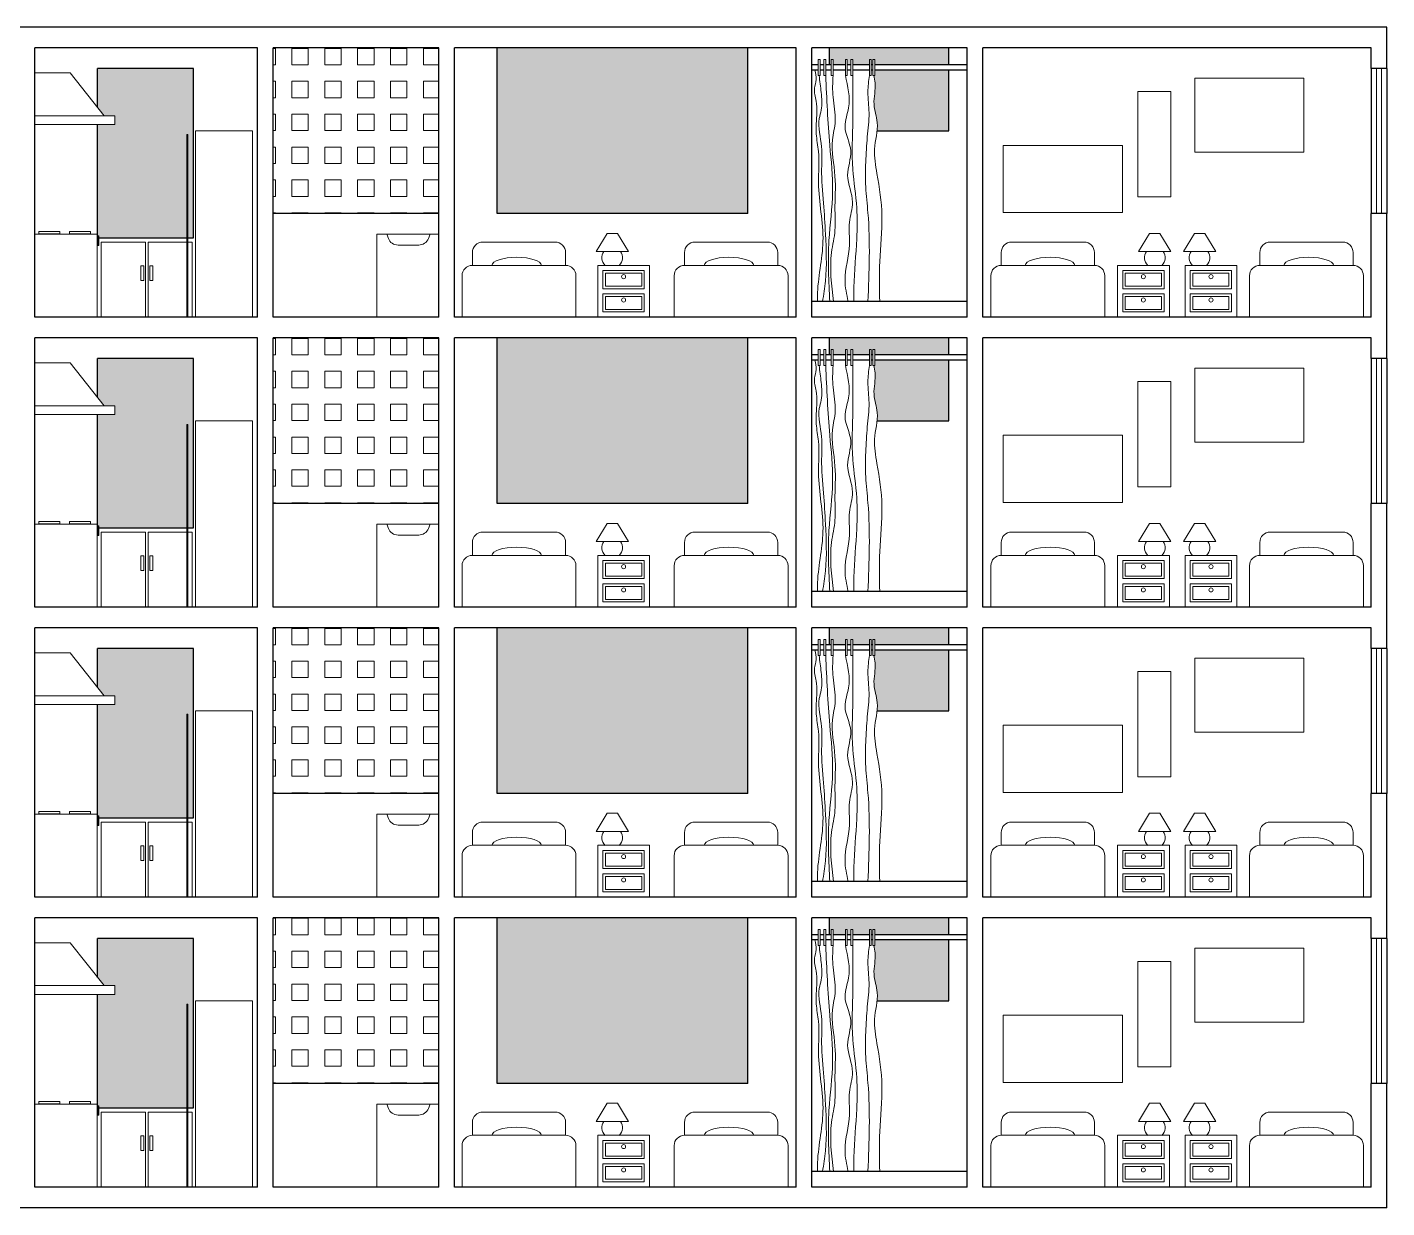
# Model space of a CAD drawing. Header units: millimetres. Extents: x 287 to 445, y 520 to 576.
# Drawn here: x 425.74 to 438.87, y 541.12 to 552.52 of the extents above; entities that cross this region are included whole.
import ezdxf

# ---------------------------------------------------------------- set-up
doc = ezdxf.new("R2010")
doc.units = ezdxf.units.MM
doc.header["$LTSCALE"] = 0.015
for name, color, linetype in [('01 Corte', 10, 'Continuous'), ('02 PrimerPlano', 50, 'Continuous'), ('03 SegundoPlano', 81, 'Continuous')]:
    doc.layers.add(name, color=color, linetype=linetype)
for name, color, linetype, lineweight in [('Muebles', 11, 'Continuous', 20), ('Muros Bajos', 20, 'Continuous', 30), ('Proyecciones', 46, 'Continuous', 0), ('Ventanas', 130, 'Continuous', 20)]:
    doc.layers.add(name, color=color, linetype=linetype, lineweight=lineweight)

# ---------------------------------------------------------------- blocks, each defined once
blk = doc.blocks.new('cama1')
at = {"layer": 'Muebles'}
for p, q in [((345.513, 517.494), (346.413, 517.494)), ((345.413, 516.994), (345.413, 517.394)), ((346.513, 516.994), (346.513, 517.394))]:
    blk.add_line(p, q, dxfattribs=at)
blk.add_lwpolyline([(345.513, 517.494), (346.413, 517.494), (346.413, 517.619, 0.414214), (346.313, 517.719), (345.613, 517.719, 0.414214), (345.513, 517.619)], format="xyb", close=True, dxfattribs=at)
for centre, start, end in [((345.513, 517.394), 90, 180), ((346.413, 517.394), 0, 90)]:
    blk.add_arc(centre, 0.1, start, end, dxfattribs=at)
blk.add_ellipse((345.941, 517.494), major_axis=(-0.239, 0), ratio=0.326087, start_param=3.141593, end_param=6.283185, dxfattribs=at)
blk = doc.blocks.new('cama 2')
at = {"layer": 'Muebles'}
for p, q in [((348.01, 517.494), (348.91, 517.494)), ((347.91, 516.994), (347.91, 517.394)), ((349.01, 516.994), (349.01, 517.394))]:
    blk.add_line(p, q, dxfattribs=at)
blk.add_lwpolyline([(348.01, 517.494), (348.91, 517.494), (348.91, 517.619, 0.414214), (348.81, 517.719), (348.11, 517.719, 0.414214), (348.01, 517.619)], format="xyb", close=True, dxfattribs=at)
for centre, start, end in [((348.01, 517.394), 90, 180), ((348.91, 517.394), 0, 90)]:
    blk.add_arc(centre, 0.1, start, end, dxfattribs=at)
blk.add_ellipse((348.439, 517.494), major_axis=(-0.239, 0), ratio=0.326087, start_param=3.141593, end_param=6.283185, dxfattribs=at)
blk = doc.blocks.new('mesanoche 01')
at = {"layer": 'Muebles'}
for p, q in [((346.636, 517.494), (347.135, 517.494)), ((346.636, 517.494), (346.636, 516.994)), ((347.135, 517.494), (347.135, 516.994)), ((347.085, 517.269), (346.686, 517.269)), ((347.085, 517.219), (346.686, 517.219))]:
    blk.add_line(p, q, dxfattribs=at)
for points in [[(346.994, 517.803), (346.943, 517.803), (346.838, 517.628), (346.994, 517.628)], [(346.994, 517.803), (347.045, 517.803), (347.15, 517.628), (346.994, 517.628)]]:
    blk.add_lwpolyline(points, dxfattribs=at)
for points in [[(346.686, 517.444), (347.085, 517.444), (347.085, 517.269), (346.686, 517.269)], [(346.711, 517.419), (347.06, 517.419), (347.06, 517.294), (346.711, 517.294)], [(346.686, 517.219), (347.085, 517.219), (347.085, 517.044), (346.686, 517.044)], [(346.711, 517.194), (347.06, 517.194), (347.06, 517.069), (346.711, 517.069)]]:
    blk.add_lwpolyline(points, close=True, dxfattribs=at)
for centre in [(346.885, 517.385), (346.885, 517.16)]:
    blk.add_circle(centre, 0.0197, dxfattribs=at)
for start, end in [(143.0414, 228.0841), (311.9159, 36.9586)]:
    blk.add_arc((346.995, 517.568), 0.1, start, end, dxfattribs=at)
blk = doc.blocks.new('mesanoche02')
at = {"layer": 'Muebles'}
for p, q in [((347.287, 517.494), (347.787, 517.494)), ((347.287, 517.494), (347.287, 516.994)), ((347.787, 517.494), (347.787, 516.994)), ((347.337, 517.269), (347.737, 517.269)), ((347.337, 517.219), (347.737, 517.219))]:
    blk.add_line(p, q, dxfattribs=at)
for points in [[(347.429, 517.803), (347.378, 517.803), (347.273, 517.628), (347.429, 517.628)], [(347.429, 517.803), (347.479, 517.803), (347.585, 517.628), (347.429, 517.628)]]:
    blk.add_lwpolyline(points, dxfattribs=at)
for points in [[(347.737, 517.444), (347.337, 517.444), (347.337, 517.269), (347.737, 517.269)], [(347.712, 517.419), (347.362, 517.419), (347.362, 517.294), (347.712, 517.294)], [(347.737, 517.219), (347.337, 517.219), (347.337, 517.044), (347.737, 517.044)], [(347.712, 517.194), (347.362, 517.194), (347.362, 517.069), (347.712, 517.069)]]:
    blk.add_lwpolyline(points, close=True, dxfattribs=at)
for centre in [(347.537, 517.385), (347.537, 517.16)]:
    blk.add_circle(centre, 0.0197, dxfattribs=at)
for start, end in [(143.0414, 228.0841), (311.9159, 36.9586)]:
    blk.add_arc((347.427, 517.568), 0.1, start, end, dxfattribs=at)

msp = doc.modelspace()

# ---------------------------------------------------------------- hatches: boundary and pattern name
at = {"layer": 'Muebles'}
h = msp.add_hatch(color=18, dxfattribs=at)
h.set_gradient(rotation=180, one_color=1, tint=1, name='INVCURVED')
h.paths.add_polyline_path([(430.277, 552.322), (432.697, 552.322), (432.697, 550.722), (430.277, 550.722)])
h = msp.add_hatch(color=18, dxfattribs=at)
h.set_gradient(rotation=180, one_color=1, tint=1, name='INVCURVED')
edge = h.paths.add_edge_path()
edge.add_spline(control_points=[(433.947, 551.522), (433.949, 551.548), (433.953, 551.634), (433.895, 551.785), (433.94, 551.94), (433.921, 552.032), (433.915, 552.056)], knot_values=[0, 0, 0, 0, 0.079491, 0.259468, 0.465162, 0.539063, 0.539063, 0.539063, 0.539063], degree=3, periodic=0)
edge.add_line((433.915, 552.056), (433.925, 552.056))
edge.add_line((433.925, 552.056), (433.925, 552.108))
edge.add_line((433.925, 552.108), (434.639, 552.108))
edge.add_line((434.639, 552.108), (434.639, 551.522))
edge.add_line((434.639, 551.522), (433.947, 551.522))
h.paths.add_polyline_path([(433.925, 552.21), (433.906, 552.21), (433.906, 552.158), (433.89, 552.158), (433.89, 552.21), (433.872, 552.21), (433.872, 552.158), (433.712, 552.158), (433.712, 552.21), (433.693, 552.21), (433.693, 552.158), (433.659, 552.158), (433.659, 552.21), (433.64, 552.21), (433.64, 552.158), (433.521, 552.158), (433.521, 552.21), (433.503, 552.21), (433.503, 552.158), (433.483, 552.158), (433.483, 552.322), (434.639, 552.322), (434.639, 552.158), (433.925, 552.158)])
h = msp.add_hatch(color=18, dxfattribs=at)
h.set_gradient(rotation=180, one_color=1, tint=1, name='INVCURVED')
h.paths.add_polyline_path([(426.586, 551.667), (426.484, 551.667), (426.42, 551.747), (426.42, 552.122), (427.348, 552.122), (427.348, 550.487), (427.293, 550.487), (427.293, 551.487), (427.283, 551.487), (427.283, 550.487), (426.434, 550.487), (426.434, 550.508), (426.42, 550.508), (426.42, 551.581), (426.586, 551.581)])
h = msp.add_hatch(color=18, dxfattribs=at)
h.set_gradient(rotation=180, one_color=1, tint=1, name='INVCURVED')
h.paths.add_polyline_path([(430.277, 549.522), (432.697, 549.522), (432.697, 547.922), (430.277, 547.922)])
h = msp.add_hatch(color=18, dxfattribs=at)
h.set_gradient(rotation=180, one_color=1, tint=1, name='INVCURVED')
edge = h.paths.add_edge_path()
edge.add_spline(control_points=[(433.947, 548.722), (433.949, 548.748), (433.953, 548.834), (433.895, 548.985), (433.94, 549.14), (433.921, 549.232), (433.915, 549.256)], knot_values=[0, 0, 0, 0, 0.079491, 0.259468, 0.465162, 0.539063, 0.539063, 0.539063, 0.539063], degree=3, periodic=0)
edge.add_line((433.915, 549.256), (433.925, 549.256))
edge.add_line((433.925, 549.256), (433.925, 549.308))
edge.add_line((433.925, 549.308), (434.639, 549.308))
edge.add_line((434.639, 549.308), (434.639, 548.722))
edge.add_line((434.639, 548.722), (433.947, 548.722))
h.paths.add_polyline_path([(433.925, 549.41), (433.906, 549.41), (433.906, 549.358), (433.89, 549.358), (433.89, 549.41), (433.872, 549.41), (433.872, 549.358), (433.712, 549.358), (433.712, 549.41), (433.693, 549.41), (433.693, 549.358), (433.659, 549.358), (433.659, 549.41), (433.64, 549.41), (433.64, 549.358), (433.521, 549.358), (433.521, 549.41), (433.503, 549.41), (433.503, 549.358), (433.483, 549.358), (433.483, 549.522), (434.639, 549.522), (434.639, 549.358), (433.925, 549.358)])
h = msp.add_hatch(color=18, dxfattribs=at)
h.set_gradient(rotation=180, one_color=1, tint=1, name='INVCURVED')
h.paths.add_polyline_path([(426.586, 548.867), (426.484, 548.867), (426.42, 548.947), (426.42, 549.322), (427.348, 549.322), (427.348, 547.687), (427.293, 547.687), (427.293, 548.687), (427.283, 548.687), (427.283, 547.687), (426.434, 547.687), (426.434, 547.708), (426.42, 547.708), (426.42, 548.781), (426.586, 548.781)])
h = msp.add_hatch(color=18, dxfattribs=at)
h.set_gradient(rotation=180, one_color=1, tint=1, name='INVCURVED')
h.paths.add_polyline_path([(430.277, 546.722), (432.697, 546.722), (432.697, 545.122), (430.277, 545.122)])
h = msp.add_hatch(color=18, dxfattribs=at)
h.set_gradient(rotation=180, one_color=1, tint=1, name='INVCURVED')
edge = h.paths.add_edge_path()
edge.add_spline(control_points=[(433.947, 545.922), (433.949, 545.948), (433.953, 546.034), (433.895, 546.185), (433.94, 546.34), (433.921, 546.432), (433.915, 546.456)], knot_values=[0, 0, 0, 0, 0.079491, 0.259468, 0.465162, 0.539063, 0.539063, 0.539063, 0.539063], degree=3, periodic=0)
edge.add_line((433.915, 546.456), (433.925, 546.456))
edge.add_line((433.925, 546.456), (433.925, 546.508))
edge.add_line((433.925, 546.508), (434.639, 546.508))
edge.add_line((434.639, 546.508), (434.639, 545.922))
edge.add_line((434.639, 545.922), (433.947, 545.922))
h.paths.add_polyline_path([(433.925, 546.61), (433.906, 546.61), (433.906, 546.558), (433.89, 546.558), (433.89, 546.61), (433.872, 546.61), (433.872, 546.558), (433.712, 546.558), (433.712, 546.61), (433.693, 546.61), (433.693, 546.558), (433.659, 546.558), (433.659, 546.61), (433.64, 546.61), (433.64, 546.558), (433.521, 546.558), (433.521, 546.61), (433.503, 546.61), (433.503, 546.558), (433.483, 546.558), (433.483, 546.722), (434.639, 546.722), (434.639, 546.558), (433.925, 546.558)])
h = msp.add_hatch(color=18, dxfattribs=at)
h.set_gradient(rotation=180, one_color=1, tint=1, name='INVCURVED')
h.paths.add_polyline_path([(426.586, 546.067), (426.484, 546.067), (426.42, 546.147), (426.42, 546.522), (427.348, 546.522), (427.348, 544.887), (427.293, 544.887), (427.293, 545.887), (427.283, 545.887), (427.283, 544.887), (426.434, 544.887), (426.434, 544.908), (426.42, 544.908), (426.42, 545.981), (426.586, 545.981)])
h = msp.add_hatch(color=18, dxfattribs=at)
h.set_gradient(rotation=180, one_color=1, tint=1, name='INVCURVED')
h.paths.add_polyline_path([(430.277, 543.922), (432.697, 543.922), (432.697, 542.322), (430.277, 542.322)])
h = msp.add_hatch(color=18, dxfattribs=at)
h.set_gradient(rotation=180, one_color=1, tint=1, name='INVCURVED')
edge = h.paths.add_edge_path()
edge.add_spline(control_points=[(433.947, 543.122), (433.949, 543.148), (433.953, 543.234), (433.895, 543.385), (433.94, 543.54), (433.921, 543.632), (433.915, 543.656)], knot_values=[0, 0, 0, 0, 0.079491, 0.259468, 0.465162, 0.539063, 0.539063, 0.539063, 0.539063], degree=3, periodic=0)
edge.add_line((433.915, 543.656), (433.925, 543.656))
edge.add_line((433.925, 543.656), (433.925, 543.708))
edge.add_line((433.925, 543.708), (434.639, 543.708))
edge.add_line((434.639, 543.708), (434.639, 543.122))
edge.add_line((434.639, 543.122), (433.947, 543.122))
h.paths.add_polyline_path([(433.925, 543.81), (433.906, 543.81), (433.906, 543.758), (433.89, 543.758), (433.89, 543.81), (433.872, 543.81), (433.872, 543.758), (433.712, 543.758), (433.712, 543.81), (433.693, 543.81), (433.693, 543.758), (433.659, 543.758), (433.659, 543.81), (433.64, 543.81), (433.64, 543.758), (433.521, 543.758), (433.521, 543.81), (433.503, 543.81), (433.503, 543.758), (433.483, 543.758), (433.483, 543.922), (434.639, 543.922), (434.639, 543.758), (433.925, 543.758)])
h = msp.add_hatch(color=18, dxfattribs=at)
h.set_gradient(rotation=180, one_color=1, tint=1, name='INVCURVED')
h.paths.add_polyline_path([(426.586, 543.267), (426.484, 543.267), (426.42, 543.347), (426.42, 543.722), (427.348, 543.722), (427.348, 542.087), (427.293, 542.087), (427.293, 543.087), (427.283, 543.087), (427.283, 542.087), (426.434, 542.087), (426.434, 542.108), (426.42, 542.108), (426.42, 543.181), (426.586, 543.181)])
at = {"layer": 'Proyecciones'}
h = msp.add_hatch(dxfattribs=at)
h.set_pattern_fill('SQUARE', color=256, scale=0.05, style=0)
h.set_pattern_definition([(180, (784.05455, 32.72835), (0, 0.15875), [0.15875, -0.15875]), (90, (784.05455, 32.72835), (0.15875, 1e-17), [0.15875, -0.15875])])
h.paths.add_polyline_path([(428.116, 552.322), (429.716, 552.322), (429.716, 550.722), (428.116, 550.722)])
h = msp.add_hatch(dxfattribs=at)
h.set_pattern_fill('SQUARE', color=256, scale=0.05, style=0)
h.set_pattern_definition([(180, (784.05455, 29.92835), (0, 0.15875), [0.15875, -0.15875]), (90, (784.05455, 29.92835), (0.15875, 1e-17), [0.15875, -0.15875])])
h.paths.add_polyline_path([(428.116, 549.522), (429.716, 549.522), (429.716, 547.922), (428.116, 547.922)])
h = msp.add_hatch(dxfattribs=at)
h.set_pattern_fill('SQUARE', color=256, scale=0.05, style=0)
h.set_pattern_definition([(180, (784.05455, 27.12835), (0, 0.15875), [0.15875, -0.15875]), (90, (784.05455, 27.12835), (0.15875, 1e-17), [0.15875, -0.15875])])
h.paths.add_polyline_path([(428.116, 546.722), (429.716, 546.722), (429.716, 545.122), (428.116, 545.122)])
h = msp.add_hatch(dxfattribs=at)
h.set_pattern_fill('SQUARE', color=256, scale=0.05, style=0)
h.set_pattern_definition([(180, (784.05455, 24.32835), (0, 0.15875), [0.15875, -0.15875]), (90, (784.05455, 24.32835), (0.15875, 1e-17), [0.15875, -0.15875])])
h.paths.add_polyline_path([(428.116, 543.922), (429.716, 543.922), (429.716, 542.322), (428.116, 542.322)])

# ---------------------------------------------------------------- linework, layer by layer
at = {"layer": '01 Corte'}
for p, q in [((438.868, 552.522), (421.141, 552.522)), ((438.868, 552.122), (438.868, 552.522)), ((425.816, 549.722), (425.816, 552.322)), ((427.966, 552.322), (425.816, 552.322)), ((427.966, 549.722), (427.966, 552.322)), ((428.116, 549.722), (428.116, 552.322)), ((429.716, 552.322), (428.116, 552.322)), ((429.716, 549.722), (429.716, 552.322)), ((429.866, 549.722), (429.866, 552.322)), ((433.166, 552.322), (429.866, 552.322)), ((433.166, 549.722), (433.166, 552.322)), ((433.316, 549.722), (433.316, 552.322)), ((434.816, 552.322), (433.316, 552.322)), ((434.816, 549.722), (434.816, 552.322)), ((434.966, 549.722), (434.966, 552.322)), ((438.718, 552.322), (434.966, 552.322)), ((438.718, 552.122), (438.718, 552.322)), ((438.868, 552.122), (438.718, 552.122)), ((438.718, 549.722), (438.718, 550.722)), ((438.868, 550.722), (438.718, 550.722)), ((438.868, 549.322), (438.868, 550.722)), ((427.966, 549.722), (425.816, 549.722)), ((429.716, 549.722), (428.116, 549.722)), ((433.166, 549.722), (429.866, 549.722)), ((434.816, 549.722), (433.316, 549.722)), ((438.718, 549.722), (434.966, 549.722)), ((425.816, 546.922), (425.816, 549.522)), ((427.966, 549.522), (425.816, 549.522)), ((427.966, 546.922), (427.966, 549.522)), ((428.116, 546.922), (428.116, 549.522)), ((429.716, 549.522), (428.116, 549.522)), ((429.716, 546.922), (429.716, 549.522)), ((429.866, 546.922), (429.866, 549.522)), ((433.166, 549.522), (429.866, 549.522)), ((433.166, 546.922), (433.166, 549.522)), ((433.316, 546.922), (433.316, 549.522)), ((434.816, 549.522), (433.316, 549.522)), ((434.816, 546.922), (434.816, 549.522)), ((434.966, 546.922), (434.966, 549.522)), ((438.718, 549.522), (434.966, 549.522)), ((438.718, 549.522), (434.966, 549.522)), ((438.718, 549.322), (438.718, 549.522)), ((438.868, 549.322), (438.718, 549.322)), ((438.868, 547.922), (438.718, 547.922)), ((438.718, 546.922), (438.718, 547.922)), ((438.868, 546.522), (438.868, 547.922)), ((427.966, 546.922), (425.816, 546.922)), ((429.716, 546.922), (428.116, 546.922)), ((433.166, 546.922), (429.866, 546.922)), ((434.816, 546.922), (433.316, 546.922)), ((438.718, 546.922), (434.966, 546.922)), ((425.816, 544.122), (425.816, 546.722)), ((427.966, 546.722), (425.816, 546.722)), ((427.966, 544.122), (427.966, 546.722)), ((428.116, 544.122), (428.116, 546.722)), ((429.716, 546.722), (428.116, 546.722)), ((429.716, 544.122), (429.716, 546.722)), ((429.866, 544.122), (429.866, 546.722)), ((433.166, 546.722), (429.866, 546.722)), ((433.166, 544.122), (433.166, 546.722)), ((433.316, 544.122), (433.316, 546.722)), ((434.816, 546.722), (433.316, 546.722)), ((434.816, 544.122), (434.816, 546.722)), ((434.966, 544.122), (434.966, 546.722)), ((438.718, 546.722), (434.966, 546.722)), ((438.718, 546.722), (434.966, 546.722)), ((438.718, 546.522), (438.718, 546.722)), ((438.868, 546.522), (438.718, 546.522)), ((438.868, 545.122), (438.718, 545.122)), ((438.718, 544.122), (438.718, 545.122)), ((438.868, 543.722), (438.868, 545.122)), ((427.966, 544.122), (425.816, 544.122)), ((429.716, 544.122), (428.116, 544.122)), ((433.166, 544.122), (429.866, 544.122)), ((434.816, 544.122), (433.316, 544.122)), ((438.718, 544.122), (434.966, 544.122)), ((427.966, 543.922), (425.816, 543.922)), ((425.816, 541.322), (425.816, 543.922)), ((427.966, 541.322), (427.966, 543.922)), ((429.716, 543.922), (428.116, 543.922)), ((428.116, 541.322), (428.116, 543.922)), ((429.716, 541.322), (429.716, 543.922)), ((433.166, 543.922), (429.866, 543.922)), ((429.866, 541.322), (429.866, 543.922)), ((433.166, 541.322), (433.166, 543.922)), ((434.816, 543.922), (433.316, 543.922)), ((433.316, 541.322), (433.316, 543.922)), ((434.816, 541.322), (434.816, 543.922)), ((438.718, 543.922), (434.966, 543.922)), ((438.718, 543.922), (434.966, 543.922)), ((434.966, 541.322), (434.966, 543.922)), ((438.718, 543.722), (438.718, 543.922)), ((438.868, 543.722), (438.718, 543.722)), ((438.868, 542.322), (438.718, 542.322)), ((438.718, 541.322), (438.718, 542.322)), ((438.868, 541.122), (438.868, 542.322)), ((427.966, 541.322), (425.816, 541.322)), ((429.716, 541.322), (428.116, 541.322)), ((433.166, 541.322), (429.866, 541.322)), ((434.816, 541.322), (433.316, 541.322)), ((438.718, 541.322), (434.966, 541.322)), ((438.868, 541.122), (421.141, 541.122))]:
    msp.add_line(p, q, dxfattribs=at)
at = {"layer": '02 PrimerPlano'}
for p, q in [((433.377, 552.158), (433.316, 552.158)), ((433.432, 552.158), (433.396, 552.158)), ((433.503, 552.158), (433.45, 552.158)), ((433.64, 552.158), (433.521, 552.158)), ((433.693, 552.158), (433.659, 552.158)), ((433.872, 552.158), (433.712, 552.158)), ((433.906, 552.158), (433.89, 552.158)), ((434.816, 552.158), (433.925, 552.158)), ((433.377, 552.108), (433.316, 552.108)), ((433.432, 552.108), (433.396, 552.108)), ((433.503, 552.108), (433.45, 552.108)), ((433.64, 552.108), (433.521, 552.108)), ((433.693, 552.108), (433.659, 552.108)), ((433.872, 552.108), (433.712, 552.108)), ((433.906, 552.108), (433.89, 552.108)), ((434.816, 552.108), (433.925, 552.108)), ((434.816, 549.872), (433.316, 549.872)), ((433.377, 549.358), (433.316, 549.358)), ((433.432, 549.358), (433.396, 549.358)), ((433.503, 549.358), (433.45, 549.358)), ((433.64, 549.358), (433.521, 549.358)), ((433.693, 549.358), (433.659, 549.358)), ((433.872, 549.358), (433.712, 549.358)), ((433.906, 549.358), (433.89, 549.358)), ((434.816, 549.358), (433.925, 549.358)), ((433.377, 549.308), (433.316, 549.308)), ((433.432, 549.308), (433.396, 549.308)), ((433.503, 549.308), (433.45, 549.308)), ((433.64, 549.308), (433.521, 549.308)), ((433.693, 549.308), (433.659, 549.308)), ((433.872, 549.308), (433.712, 549.308)), ((433.906, 549.308), (433.89, 549.308)), ((434.816, 549.308), (433.925, 549.308)), ((434.816, 547.072), (433.316, 547.072)), ((433.377, 546.558), (433.316, 546.558)), ((433.377, 546.508), (433.316, 546.508)), ((433.432, 546.558), (433.396, 546.558)), ((433.432, 546.508), (433.396, 546.508)), ((433.503, 546.558), (433.45, 546.558)), ((433.503, 546.508), (433.45, 546.508)), ((433.64, 546.558), (433.521, 546.558)), ((433.64, 546.508), (433.521, 546.508)), ((433.693, 546.558), (433.659, 546.558)), ((433.693, 546.508), (433.659, 546.508)), ((433.872, 546.558), (433.712, 546.558)), ((433.872, 546.508), (433.712, 546.508)), ((433.906, 546.558), (433.89, 546.558)), ((433.906, 546.508), (433.89, 546.508)), ((434.816, 546.558), (433.925, 546.558)), ((434.816, 546.508), (433.925, 546.508)), ((434.816, 544.272), (433.316, 544.272)), ((433.377, 543.758), (433.316, 543.758)), ((433.432, 543.758), (433.396, 543.758)), ((433.503, 543.758), (433.45, 543.758)), ((433.64, 543.758), (433.521, 543.758)), ((433.693, 543.758), (433.659, 543.758)), ((433.872, 543.758), (433.712, 543.758)), ((433.906, 543.758), (433.89, 543.758)), ((434.816, 543.758), (433.925, 543.758)), ((433.377, 543.708), (433.316, 543.708)), ((433.432, 543.708), (433.396, 543.708)), ((433.503, 543.708), (433.45, 543.708)), ((433.64, 543.708), (433.521, 543.708)), ((433.693, 543.708), (433.659, 543.708)), ((433.872, 543.708), (433.712, 543.708)), ((433.906, 543.708), (433.89, 543.708)), ((434.816, 543.708), (433.925, 543.708)), ((434.816, 541.472), (433.316, 541.472))]:
    msp.add_line(p, q, dxfattribs=at)
at = {"layer": '03 SegundoPlano'}
for p, q in [((430.277, 550.722), (430.277, 552.322)), ((432.697, 550.722), (432.697, 552.322)), ((427.348, 552.122), (426.42, 552.122)), ((426.42, 551.747), (426.42, 552.122)), ((427.348, 550.487), (427.348, 552.122)), ((426.42, 550.487), (426.42, 551.581)), ((429.716, 550.722), (428.116, 550.722)), ((432.697, 550.722), (430.277, 550.722)), ((426.423, 550.487), (426.42, 550.487)), ((426.434, 550.487), (427.283, 550.487)), ((427.293, 550.487), (427.348, 550.487)), ((430.277, 547.922), (430.277, 549.522)), ((432.697, 547.922), (432.697, 549.522)), ((426.42, 548.947), (426.42, 549.322)), ((427.348, 549.322), (426.42, 549.322)), ((427.348, 547.687), (427.348, 549.322)), ((426.42, 547.687), (426.42, 548.781)), ((429.716, 547.922), (428.116, 547.922)), ((432.697, 547.922), (430.277, 547.922)), ((426.423, 547.687), (426.42, 547.687)), ((426.434, 547.687), (427.283, 547.687)), ((427.293, 547.687), (427.348, 547.687)), ((430.277, 545.122), (430.277, 546.722)), ((432.697, 545.122), (432.697, 546.722)), ((426.42, 546.147), (426.42, 546.522)), ((427.348, 546.522), (426.42, 546.522)), ((427.348, 544.887), (427.348, 546.522)), ((426.42, 544.887), (426.42, 545.981)), ((429.716, 545.122), (428.116, 545.122)), ((432.697, 545.122), (430.277, 545.122)), ((426.423, 544.887), (426.42, 544.887)), ((426.434, 544.887), (427.283, 544.887)), ((427.293, 544.887), (427.348, 544.887)), ((430.277, 542.322), (430.277, 543.922)), ((432.697, 542.322), (432.697, 543.922)), ((426.42, 543.347), (426.42, 543.722)), ((427.348, 543.722), (426.42, 543.722)), ((427.348, 542.087), (427.348, 543.722)), ((426.42, 542.087), (426.42, 543.181)), ((429.716, 542.322), (428.116, 542.322)), ((432.697, 542.322), (430.277, 542.322)), ((426.423, 542.087), (426.42, 542.087)), ((426.434, 542.087), (427.283, 542.087)), ((427.293, 542.087), (427.348, 542.087))]:
    msp.add_line(p, q, dxfattribs=at)
for points in [[(434.639, 552.158), (434.639, 552.322), (433.483, 552.322), (433.483, 552.158)], [(433.947, 551.522), (434.639, 551.522), (434.639, 552.108)], [(434.639, 549.358), (434.639, 549.522), (433.483, 549.522), (433.483, 549.358)], [(433.947, 548.722), (434.639, 548.722), (434.639, 549.308)], [(434.639, 546.558), (434.639, 546.722), (433.483, 546.722), (433.483, 546.558)], [(433.947, 545.922), (434.639, 545.922), (434.639, 546.508)], [(434.639, 543.758), (434.639, 543.922), (433.483, 543.922), (433.483, 543.758)], [(433.947, 543.122), (434.639, 543.122), (434.639, 543.708)]]:
    msp.add_lwpolyline(points, dxfattribs=at)
at = {"layer": 'Muebles'}
for p, q in [((426.155, 552.082), (425.816, 552.082)), ((426.484, 551.667), (426.155, 552.082)), ((427.366, 551.522), (427.366, 549.722)), ((427.916, 551.522), (427.366, 551.522)), ((427.916, 551.522), (427.916, 549.722)), ((426.416, 550.522), (425.816, 550.522)), ((426.416, 550.522), (426.416, 549.722)), ((429.116, 550.522), (429.116, 549.722)), ((429.716, 550.522), (429.116, 550.522)), ((426.155, 549.282), (425.816, 549.282)), ((426.484, 548.867), (426.155, 549.282)), ((427.916, 548.722), (427.366, 548.722)), ((427.366, 548.722), (427.366, 546.922)), ((427.916, 548.722), (427.916, 546.922)), ((426.416, 547.722), (425.816, 547.722)), ((426.416, 547.722), (426.416, 546.922)), ((429.716, 547.722), (429.116, 547.722)), ((429.116, 547.722), (429.116, 546.922)), ((426.155, 546.482), (425.816, 546.482)), ((426.484, 546.067), (426.155, 546.482)), ((427.916, 545.922), (427.366, 545.922)), ((427.366, 545.922), (427.366, 544.122)), ((427.916, 545.922), (427.916, 544.122)), ((426.416, 544.922), (425.816, 544.922)), ((426.416, 544.922), (426.416, 544.122)), ((429.716, 544.922), (429.116, 544.922)), ((429.116, 544.922), (429.116, 544.122)), ((426.155, 543.682), (425.816, 543.682)), ((426.484, 543.267), (426.155, 543.682)), ((427.916, 543.122), (427.366, 543.122)), ((427.366, 543.122), (427.366, 541.322)), ((427.916, 543.122), (427.916, 541.322)), ((426.416, 542.122), (425.816, 542.122)), ((426.416, 542.122), (426.416, 541.322)), ((429.716, 542.122), (429.116, 542.122)), ((429.116, 542.122), (429.116, 541.322))]:
    msp.add_line(p, q, dxfattribs=at)
for points in [[(433.396, 552.21), (433.377, 552.21), (433.377, 552.056), (433.396, 552.056)], [(433.45, 552.21), (433.432, 552.21), (433.432, 552.056), (433.45, 552.056)], [(433.521, 552.21), (433.503, 552.21), (433.503, 552.056), (433.521, 552.056)], [(433.659, 552.21), (433.64, 552.21), (433.64, 552.056), (433.659, 552.056)], [(433.712, 552.21), (433.693, 552.21), (433.693, 552.056), (433.712, 552.056)], [(433.89, 552.21), (433.872, 552.21), (433.872, 552.056), (433.89, 552.056)], [(433.925, 552.21), (433.906, 552.21), (433.906, 552.056), (433.925, 552.056)], [(438.066, 552.03), (437.015, 552.03), (437.015, 551.314), (438.066, 551.314)], [(436.782, 551.9), (436.465, 551.9), (436.465, 550.884), (436.782, 550.884)], [(426.586, 551.667), (425.816, 551.667), (425.816, 551.581), (426.586, 551.581)], [(427.293, 551.487), (427.283, 551.487), (427.283, 549.727), (427.293, 549.727)], [(436.315, 551.381), (435.165, 551.381), (435.165, 550.732), (436.315, 550.732)], [(425.852, 550.527), (426.056, 550.527), (426.056, 550.549), (425.852, 550.549)], [(426.352, 550.527), (426.148, 550.527), (426.148, 550.549), (426.352, 550.549)], [(426.423, 550.508), (426.434, 550.508), (426.434, 550.415), (426.423, 550.415)], [(426.456, 550.447), (426.882, 550.447), (426.882, 549.722), (426.456, 549.722)], [(426.837, 550.216), (426.866, 550.216), (426.866, 550.075), (426.837, 550.075)], [(426.954, 550.216), (426.925, 550.216), (426.925, 550.075), (426.954, 550.075)], [(433.396, 549.41), (433.377, 549.41), (433.377, 549.256), (433.396, 549.256)], [(433.45, 549.41), (433.432, 549.41), (433.432, 549.256), (433.45, 549.256)], [(433.521, 549.41), (433.503, 549.41), (433.503, 549.256), (433.521, 549.256)], [(433.659, 549.41), (433.64, 549.41), (433.64, 549.256), (433.659, 549.256)], [(433.712, 549.41), (433.693, 549.41), (433.693, 549.256), (433.712, 549.256)], [(433.89, 549.41), (433.872, 549.41), (433.872, 549.256), (433.89, 549.256)], [(433.925, 549.41), (433.906, 549.41), (433.906, 549.256), (433.925, 549.256)], [(438.066, 549.23), (437.015, 549.23), (437.015, 548.514), (438.066, 548.514)], [(436.782, 549.1), (436.465, 549.1), (436.465, 548.084), (436.782, 548.084)], [(426.586, 548.867), (425.816, 548.867), (425.816, 548.781), (426.586, 548.781)], [(427.293, 548.687), (427.283, 548.687), (427.283, 546.927), (427.293, 546.927)], [(436.315, 548.581), (435.165, 548.581), (435.165, 547.932), (436.315, 547.932)], [(425.852, 547.727), (426.056, 547.727), (426.056, 547.749), (425.852, 547.749)], [(426.352, 547.727), (426.148, 547.727), (426.148, 547.749), (426.352, 547.749)], [(426.423, 547.708), (426.434, 547.708), (426.434, 547.615), (426.423, 547.615)], [(426.456, 547.647), (426.882, 547.647), (426.882, 546.922), (426.456, 546.922)], [(426.837, 547.416), (426.866, 547.416), (426.866, 547.275), (426.837, 547.275)], [(426.954, 547.416), (426.925, 547.416), (426.925, 547.275), (426.954, 547.275)], [(433.396, 546.61), (433.377, 546.61), (433.377, 546.456), (433.396, 546.456)], [(433.45, 546.61), (433.432, 546.61), (433.432, 546.456), (433.45, 546.456)], [(433.521, 546.61), (433.503, 546.61), (433.503, 546.456), (433.521, 546.456)], [(433.659, 546.61), (433.64, 546.61), (433.64, 546.456), (433.659, 546.456)], [(433.712, 546.61), (433.693, 546.61), (433.693, 546.456), (433.712, 546.456)], [(433.89, 546.61), (433.872, 546.61), (433.872, 546.456), (433.89, 546.456)], [(433.925, 546.61), (433.906, 546.61), (433.906, 546.456), (433.925, 546.456)], [(438.066, 546.43), (437.015, 546.43), (437.015, 545.714), (438.066, 545.714)], [(436.782, 546.3), (436.465, 546.3), (436.465, 545.284), (436.782, 545.284)], [(426.586, 546.067), (425.816, 546.067), (425.816, 545.981), (426.586, 545.981)], [(427.293, 545.887), (427.283, 545.887), (427.283, 544.127), (427.293, 544.127)], [(436.315, 545.781), (435.165, 545.781), (435.165, 545.132), (436.315, 545.132)], [(425.852, 544.927), (426.056, 544.927), (426.056, 544.949), (425.852, 544.949)], [(426.352, 544.927), (426.148, 544.927), (426.148, 544.949), (426.352, 544.949)], [(426.423, 544.908), (426.434, 544.908), (426.434, 544.815), (426.423, 544.815)], [(426.456, 544.847), (426.882, 544.847), (426.882, 544.122), (426.456, 544.122)], [(426.837, 544.616), (426.866, 544.616), (426.866, 544.475), (426.837, 544.475)], [(426.954, 544.616), (426.925, 544.616), (426.925, 544.475), (426.954, 544.475)], [(433.396, 543.81), (433.377, 543.81), (433.377, 543.656), (433.396, 543.656)], [(433.45, 543.81), (433.432, 543.81), (433.432, 543.656), (433.45, 543.656)], [(433.521, 543.81), (433.503, 543.81), (433.503, 543.656), (433.521, 543.656)], [(433.659, 543.81), (433.64, 543.81), (433.64, 543.656), (433.659, 543.656)], [(433.712, 543.81), (433.693, 543.81), (433.693, 543.656), (433.712, 543.656)], [(433.89, 543.81), (433.872, 543.81), (433.872, 543.656), (433.89, 543.656)], [(433.925, 543.81), (433.906, 543.81), (433.906, 543.656), (433.925, 543.656)], [(438.066, 543.63), (437.015, 543.63), (437.015, 542.914), (438.066, 542.914)], [(436.782, 543.5), (436.465, 543.5), (436.465, 542.484), (436.782, 542.484)], [(426.586, 543.267), (425.816, 543.267), (425.816, 543.181), (426.586, 543.181)], [(427.293, 543.087), (427.283, 543.087), (427.283, 541.327), (427.293, 541.327)], [(436.315, 542.981), (435.165, 542.981), (435.165, 542.332), (436.315, 542.332)], [(425.852, 542.127), (426.056, 542.127), (426.056, 542.149), (425.852, 542.149)], [(426.352, 542.127), (426.148, 542.127), (426.148, 542.149), (426.352, 542.149)], [(426.423, 542.108), (426.434, 542.108), (426.434, 542.015), (426.423, 542.015)], [(426.456, 542.047), (426.882, 542.047), (426.882, 541.322), (426.456, 541.322)], [(426.837, 541.816), (426.866, 541.816), (426.866, 541.675), (426.837, 541.675)], [(426.954, 541.816), (426.925, 541.816), (426.925, 541.675), (426.954, 541.675)]]:
    msp.add_lwpolyline(points, close=True, dxfattribs=at)
for points in [[(427.283, 550.447), (426.908, 550.447), (426.908, 549.722), (427.333, 549.722), (427.333, 550.447), (427.293, 550.447)], [(427.283, 547.647), (426.908, 547.647), (426.908, 546.922), (427.333, 546.922), (427.333, 547.647), (427.293, 547.647)], [(427.283, 544.847), (426.908, 544.847), (426.908, 544.122), (427.333, 544.122), (427.333, 544.847), (427.293, 544.847)], [(427.283, 542.047), (426.908, 542.047), (426.908, 541.322), (427.333, 541.322), (427.333, 542.047), (427.293, 542.047)]]:
    msp.add_lwpolyline(points, dxfattribs=at)
for points in [[(429.631, 550.522), (429.615, 550.481, -0.308599), (429.521, 550.418), (429.321, 550.418, -0.308599), (429.228, 550.481), (429.212, 550.522)], [(429.631, 547.722), (429.615, 547.681, -0.308599), (429.521, 547.618), (429.321, 547.618, -0.308599), (429.228, 547.681), (429.212, 547.722)], [(429.631, 544.922), (429.615, 544.881, -0.308599), (429.521, 544.818), (429.321, 544.818, -0.308599), (429.228, 544.881), (429.212, 544.922)], [(429.631, 542.122), (429.615, 542.081, -0.308599), (429.521, 542.018), (429.321, 542.018, -0.308599), (429.228, 542.081), (429.212, 542.122)]]:
    msp.add_lwpolyline(points, format="xyb", dxfattribs=at)
for points in [[(433.346, 552.108), (433.359, 552.016), (433.342, 551.932), (433.359, 551.809), (433.359, 551.59), (433.359, 551.491), (433.381, 551.323), (433.381, 551.019), (433.424, 550.453), (433.37, 549.927), (433.37, 549.872)], [(433.386, 552.056), (433.407, 551.892), (433.407, 551.722), (433.388, 551.64), (433.411, 551.368), (433.411, 551.153), (433.43, 550.824), (433.448, 550.524), (433.448, 550.071), (433.42, 549.872)], [(433.45, 552.056), (433.49, 551.382), (433.517, 550.935), (433.482, 550.462), (433.49, 549.872)], [(433.521, 552.056), (433.521, 551.845), (433.542, 551.614), (433.515, 551.435), (433.54, 551.084), (433.54, 550.752), (433.54, 550.563), (433.507, 550.347), (433.525, 549.872)], [(433.64, 552.056), (433.671, 551.742), (433.637, 551.563), (433.692, 551.328), (433.662, 551.092), (433.709, 550.832), (433.68, 550.638), (433.68, 550.42), (433.637, 550.078), (433.667, 549.872)], [(433.712, 552.056), (433.712, 551.629), (433.712, 551.148), (433.75, 550.777), (433.75, 550.478), (433.723, 550.012), (433.723, 549.872)], [(433.872, 552.056), (433.858, 551.896), (433.869, 551.696), (433.852, 551.463), (433.837, 551.219), (433.837, 550.98), (433.858, 550.73), (433.858, 549.872)], [(433.915, 552.056), (433.928, 551.983), (433.917, 551.778), (433.948, 551.601), (433.922, 551.344), (433.945, 551.11), (433.993, 550.699), (433.972, 550.258), (433.972, 549.872)], [(433.346, 549.308), (433.359, 549.216), (433.342, 549.132), (433.359, 549.009), (433.359, 548.79), (433.359, 548.691), (433.381, 548.523), (433.381, 548.219), (433.424, 547.653), (433.37, 547.127), (433.37, 547.072)], [(433.386, 549.256), (433.407, 549.092), (433.407, 548.922), (433.388, 548.84), (433.411, 548.568), (433.411, 548.353), (433.43, 548.024), (433.448, 547.724), (433.448, 547.271), (433.42, 547.072)], [(433.45, 549.256), (433.49, 548.582), (433.517, 548.135), (433.482, 547.662), (433.49, 547.072)], [(433.521, 549.256), (433.521, 549.045), (433.542, 548.814), (433.515, 548.635), (433.54, 548.284), (433.54, 547.952), (433.54, 547.763), (433.507, 547.547), (433.525, 547.072)], [(433.64, 549.256), (433.671, 548.942), (433.637, 548.763), (433.692, 548.528), (433.662, 548.292), (433.709, 548.032), (433.68, 547.838), (433.68, 547.62), (433.637, 547.278), (433.667, 547.072)], [(433.712, 549.256), (433.712, 548.829), (433.712, 548.348), (433.75, 547.977), (433.75, 547.678), (433.723, 547.212), (433.723, 547.072)], [(433.872, 549.256), (433.858, 549.096), (433.869, 548.896), (433.852, 548.663), (433.837, 548.419), (433.837, 548.18), (433.858, 547.93), (433.858, 547.072)], [(433.915, 549.256), (433.928, 549.183), (433.917, 548.978), (433.948, 548.801), (433.922, 548.544), (433.945, 548.31), (433.993, 547.899), (433.972, 547.458), (433.972, 547.072)], [(433.346, 546.508), (433.359, 546.416), (433.342, 546.332), (433.359, 546.209), (433.359, 545.99), (433.359, 545.891), (433.381, 545.723), (433.381, 545.419), (433.424, 544.853), (433.37, 544.327), (433.37, 544.272)], [(433.386, 546.456), (433.407, 546.292), (433.407, 546.122), (433.388, 546.04), (433.411, 545.768), (433.411, 545.553), (433.43, 545.224), (433.448, 544.924), (433.448, 544.471), (433.42, 544.272)], [(433.45, 546.456), (433.49, 545.782), (433.517, 545.335), (433.482, 544.862), (433.49, 544.272)], [(433.521, 546.456), (433.521, 546.245), (433.542, 546.014), (433.515, 545.835), (433.54, 545.484), (433.54, 545.152), (433.54, 544.963), (433.507, 544.747), (433.525, 544.272)], [(433.64, 546.456), (433.671, 546.142), (433.637, 545.963), (433.692, 545.728), (433.662, 545.492), (433.709, 545.232), (433.68, 545.038), (433.68, 544.82), (433.637, 544.478), (433.667, 544.272)], [(433.712, 546.456), (433.712, 546.029), (433.712, 545.548), (433.75, 545.177), (433.75, 544.878), (433.723, 544.412), (433.723, 544.272)], [(433.872, 546.456), (433.858, 546.296), (433.869, 546.096), (433.852, 545.863), (433.837, 545.619), (433.837, 545.38), (433.858, 545.13), (433.858, 544.272)], [(433.915, 546.456), (433.928, 546.383), (433.917, 546.178), (433.948, 546.001), (433.922, 545.744), (433.945, 545.51), (433.993, 545.099), (433.972, 544.658), (433.972, 544.272)], [(433.346, 543.708), (433.359, 543.616), (433.342, 543.532), (433.359, 543.409), (433.359, 543.19), (433.359, 543.091), (433.381, 542.923), (433.381, 542.619), (433.424, 542.053), (433.37, 541.527), (433.37, 541.472)], [(433.386, 543.656), (433.407, 543.492), (433.407, 543.322), (433.388, 543.24), (433.411, 542.968), (433.411, 542.753), (433.43, 542.424), (433.448, 542.124), (433.448, 541.671), (433.42, 541.472)], [(433.45, 543.656), (433.49, 542.982), (433.517, 542.535), (433.482, 542.062), (433.49, 541.472)], [(433.521, 543.656), (433.521, 543.445), (433.542, 543.214), (433.515, 543.035), (433.54, 542.684), (433.54, 542.352), (433.54, 542.163), (433.507, 541.947), (433.525, 541.472)], [(433.64, 543.656), (433.671, 543.342), (433.637, 543.163), (433.692, 542.928), (433.662, 542.692), (433.709, 542.432), (433.68, 542.238), (433.68, 542.02), (433.637, 541.678), (433.667, 541.472)], [(433.712, 543.656), (433.712, 543.229), (433.712, 542.748), (433.75, 542.377), (433.75, 542.078), (433.723, 541.612), (433.723, 541.472)], [(433.872, 543.656), (433.858, 543.496), (433.869, 543.296), (433.852, 543.063), (433.837, 542.819), (433.837, 542.58), (433.858, 542.33), (433.858, 541.472)], [(433.915, 543.656), (433.928, 543.583), (433.917, 543.378), (433.948, 543.201), (433.922, 542.944), (433.945, 542.71), (433.993, 542.299), (433.972, 541.858), (433.972, 541.472)]]:
    msp.add_spline(points, degree=3, dxfattribs=at)
at = {"layer": 'Muros Bajos'}
for p, q in [((438.718, 552.122), (438.718, 550.722)), ((438.868, 552.122), (438.868, 550.722)), ((438.718, 549.322), (438.718, 547.922)), ((438.868, 549.322), (438.868, 547.922)), ((438.718, 546.522), (438.718, 545.122)), ((438.868, 546.522), (438.868, 545.122)), ((438.718, 543.722), (438.718, 542.322)), ((438.868, 543.722), (438.868, 542.322))]:
    msp.add_line(p, q, dxfattribs=at)
at = {"layer": 'Ventanas'}
for p, q in [((438.768, 552.122), (438.768, 550.722)), ((438.818, 552.122), (438.818, 550.722)), ((438.768, 549.322), (438.768, 547.922)), ((438.818, 549.322), (438.818, 547.922)), ((438.768, 546.522), (438.768, 545.122)), ((438.818, 546.522), (438.818, 545.122)), ((438.768, 543.722), (438.768, 542.322)), ((438.818, 543.722), (438.818, 542.322))]:
    msp.add_line(p, q, dxfattribs=at)

# ---------------------------------------------------------------- block references
at = {"layer": 'Muebles'}
for name, p in [('cama1', (84.526, 32.728)), ('mesanoche02', (83.962, 32.728)), ('cama 2', (84.077, 32.728)), ('mesanoche02', (83.962, 29.928)), ('cama1', (84.526, 29.928)), ('cama 2', (84.077, 29.928)), ('mesanoche02', (83.962, 27.128)), ('cama1', (84.526, 27.128)), ('cama 2', (84.077, 27.128)), ('cama1', (84.526, 24.328)), ('mesanoche02', (83.962, 24.328)), ('cama 2', (84.077, 24.328))]:
    msp.add_blockref(name, p, dxfattribs=at)
at = {"layer": 'Muebles', "xscale": -1}
for name, p in [('cama 2', (784.055, 32.728)), ('mesanoche02', (784.055, 32.728)), ('mesanoche 01', (784.055, 32.728)), ('cama1', (784.055, 32.728)), ('mesanoche02', (784.055, 29.928)), ('mesanoche 01', (784.055, 29.928)), ('cama 2', (784.055, 29.928)), ('cama1', (784.055, 29.928)), ('mesanoche02', (784.055, 27.128)), ('mesanoche 01', (784.055, 27.128)), ('cama 2', (784.055, 27.128)), ('cama1', (784.055, 27.128)), ('cama 2', (784.055, 24.328)), ('mesanoche02', (784.055, 24.328)), ('mesanoche 01', (784.055, 24.328)), ('cama1', (784.055, 24.328))]:
    msp.add_blockref(name, p, dxfattribs=at)

doc.saveas('drawing.dxf')
